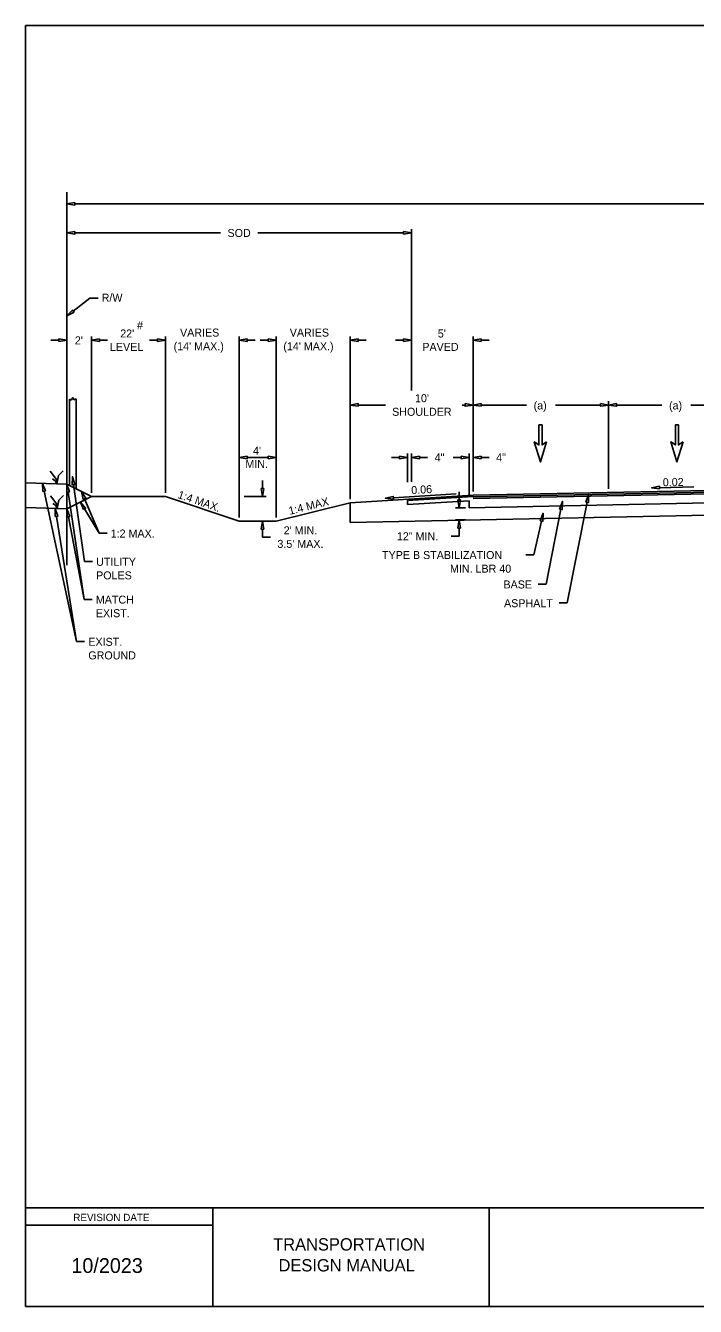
# Model space of a CAD drawing. Extents: x -199 to 306, y -163 to 179.
# Drawn here: x -199.1 to -20.6, y -162.5 to 178.7 of the extents above; entities that cross this region are included whole.
import ezdxf

# ---------------------------------------------------------------- set-up
doc = ezdxf.new("R2010")
doc.units = 0
for name, color, linetype in [('Default', 7, 'Continuous'), ('DirArrowsPavt', 7, 'Continuous'), ('SheetBorder_dp', 7, 'Continuous'), ('SheetLines_dp', 7, 'Continuous'), ('TextMinor', 7, 'Continuous')]:
    doc.layers.add(name, color=color, linetype=linetype)

msp = doc.modelspace()

# ---------------------------------------------------------------- linework, layer by layer
at = {"layer": 'Default'}
for p, q in [((-188.1, 34.93), (-188.1, 134.26)), ((-188.1, 129.06), (-188.1, 132.18)), ((-185.96, 131.2), (46.3, 131.2)), ((-188.1, 119.22), (-188.1, 124.48)), ((-185.96, 123.49), (-147.15, 123.49)), ((-98.35, 123.49), (-137.17, 123.49)), ((-96.22, 81.49), (-96.22, 124.48)), ((-181.94, 106.1), (-179.8, 106.1)), ((-181.53, 54.2), (-181.53, 95.86)), ((-181.53, 88.81), (-181.53, 95.86)), ((-161.85, 54.2), (-161.85, 95.86)), ((-161.85, 54.2), (-161.85, 95.86)), ((-142.14, 47.63), (-142.14, 95.86)), ((-132.32, 47.63), (-132.32, 95.86)), ((-112.64, 52.49), (-112.64, 95.86)), ((-96.22, 81.49), (-96.22, 95.86)), ((-79.83, 72.27), (-79.83, 95.86)), ((-190.23, 94.87), (-192.36, 94.87)), ((-179.4, 94.87), (-178.36, 94.87)), ((-179.4, 94.87), (-177.27, 94.87)), ((-163.98, 94.87), (-166.11, 94.87)), ((-163.98, 94.87), (-165.02, 94.87)), ((-140.01, 94.87), (-137.88, 94.87)), ((-134.45, 94.87), (-136.59, 94.87)), ((-110.5, 94.87), (-108.37, 94.87)), ((-98.35, 94.87), (-100.49, 94.87)), ((-77.7, 94.87), (-75.56, 94.87)), ((-187.42, 56.16), (-187.42, 79.19)), ((-187.42, 79.19), (-186.91, 78.88)), ((-186.91, 78.88), (-186.48, 79.6)), ((-186.48, 79.6), (-186.28, 78.99)), ((-186.28, 78.99), (-185.6, 79.2)), ((-185.6, 79.2), (-185.6, 55.24)), ((-112.64, 52.55), (-112.64, 78.58)), ((-79.83, 54.52), (-79.83, 78.58)), ((-79.83, 54.52), (-79.83, 78.58)), ((-43.74, 55.24), (-43.74, 78.58)), ((-110.5, 77.59), (-103.17, 77.59)), ((-81.96, 77.59), (-82.73, 77.59)), ((-77.7, 77.59), (-65.64, 77.59)), ((-45.87, 77.59), (-57.92, 77.59)), ((-41.61, 77.59), (-29.56, 77.59)), ((-9.78, 77.59), (-21.83, 77.59)), ((-142.14, 47.63), (-142.14, 64.63)), ((-134.45, 63.65), (-140.01, 63.65)), ((-132.32, 47.63), (-132.32, 64.63)), ((-99.46, 63.65), (-101.59, 63.65)), ((-97.32, 57.06), (-97.32, 64.63)), ((-96.22, 57.1), (-96.22, 64.63)), ((-94.09, 63.65), (-91.96, 63.65)), ((-83.04, 63.65), (-85.18, 63.65)), ((-80.91, 53.04), (-80.91, 64.63)), ((-79.83, 54.52), (-79.83, 64.63)), ((-77.7, 63.65), (-75.56, 63.65)), ((-190.9, 57.78), (-192.52, 59.99)), ((-190.78, 56.58), (-190.3, 58.78)), ((-190.3, 58.78), (-189.09, 60.04)), ((-188.1, 56.49), (-199.09, 56.84)), ((-191.2, 57.43), (-191.9, 57.96)), ((-190.78, 56.58), (-191.2, 57.43)), ((-190.78, 56.58), (-190.9, 57.78)), ((-181.53, 53.21), (-188.1, 56.49)), ((-135.97, 55.34), (-135.97, 57.48)), ((-7.65, 54.98), (-79.83, 53.54)), ((-190.8, 51.22), (-192.42, 53.42)), ((-191.1, 50.87), (-191.8, 51.39)), ((-190.69, 50.01), (-190.8, 51.22)), ((-190.69, 50.01), (-190.2, 52.21)), ((-190.2, 52.21), (-188.99, 53.48)), ((-181.53, 53.21), (-188.1, 49.93)), ((-161.85, 53.21), (-181.53, 53.21)), ((-142.16, 46.65), (-161.85, 53.21)), ((-140.86, 53.21), (-134.99, 53.21)), ((-112.64, 51.57), (-132.32, 46.65)), ((-79.83, 53.54), (-112.64, 51.57)), ((-112.64, 51.57), (-112.64, 46.32)), ((-79.81, 53.21), (-97.32, 52.16)), ((-97.32, 51.07), (-97.32, 52.16)), ((-80.91, 52.05), (-97.32, 51.07)), ((-79.82, 53.38), (-96.23, 52.39)), ((-83.58, 52.37), (-83.58, 54.5)), ((-80.91, 52.05), (-80.91, 50.24)), ((-80.91, 50.24), (-6.57, 51.72)), ((-6.57, 54.18), (-79.83, 52.72)), ((-188, 49.93), (-199.09, 50.28)), ((-190.69, 50.01), (-191.1, 50.87)), ((-112.64, 46.32), (12.04, 48.81)), ((-81.9, 50.24), (-84.57, 50.24)), ((-132.32, 46.65), (-142.16, 46.65)), ((-138.56, 46.65), (-134.99, 46.65)), ((-135.97, 44.52), (-135.97, 42.38)), ((-81.9, 46.96), (-84.57, 46.96)), ((-83.58, 44.82), (-83.58, 42.69)), ((-179.53, 43.41), (-177.4, 43.41)), ((-135.97, 42.38), (-133.84, 42.38)), ((-83.58, 42.69), (-85.71, 42.69)), ((-63.62, 37.69), (-65.75, 37.69)), ((-183.43, 35.87), (-181.3, 35.87)), ((-60.38, 29.85), (-62.51, 29.85)), ((-183.5, 25.81), (-181.37, 25.81)), ((-54.74, 24.85), (-56.88, 24.85)), ((-185.5, 14.58), (-183.37, 14.58))]:
    msp.add_line(p, q, dxfattribs=at)
for points in [[(-185.96, 131.55), (-185.96, 130.84), (-188.1, 131.2)], [(-185.96, 123.85), (-185.96, 123.14), (-188.1, 123.49)], [(-98.35, 123.85), (-98.35, 123.14), (-96.22, 123.49)], [(-186.19, 102.34), (-188.1, 101.32), (-186.63, 102.9)], [(-190.23, 95.23), (-190.23, 94.52), (-188.1, 94.87)], [(-179.4, 95.23), (-179.4, 94.52), (-181.53, 94.87)], [(-179.4, 95.23), (-179.4, 94.52), (-181.53, 94.87)], [(-163.98, 95.23), (-163.98, 94.52), (-161.85, 94.87)], [(-163.98, 95.23), (-163.98, 94.52), (-161.85, 94.87)], [(-140.01, 95.23), (-140.01, 94.52), (-142.14, 94.87)], [(-134.45, 95.23), (-134.45, 94.52), (-132.32, 94.87)], [(-110.5, 95.23), (-110.5, 94.52), (-112.64, 94.87)], [(-98.35, 95.23), (-98.35, 94.52), (-96.22, 94.87)], [(-77.7, 95.23), (-77.7, 94.52), (-79.83, 94.87)], [(-110.5, 77.95), (-110.5, 77.24), (-112.64, 77.59)], [(-81.96, 77.95), (-81.96, 77.24), (-79.83, 77.59)], [(-77.7, 77.95), (-77.7, 77.24), (-79.83, 77.59)], [(-45.87, 77.95), (-45.87, 77.24), (-43.74, 77.59)], [(-41.61, 77.95), (-41.61, 77.24), (-43.74, 77.59)], [(-140.01, 64), (-140.01, 63.29), (-142.14, 63.65)], [(-134.45, 64), (-134.45, 63.29), (-132.32, 63.65)], [(-99.46, 64), (-99.46, 63.29), (-97.32, 63.65)], [(-94.09, 64), (-94.09, 63.29), (-96.22, 63.65)], [(-83.04, 64), (-83.04, 63.29), (-80.91, 63.65)], [(-77.7, 64), (-77.7, 63.29), (-79.83, 63.65)], [(-186.66, 56.33), (-186.6, 58.49), (-185.95, 56.43)], [(-194.5, 54.54), (-194.6, 56.7), (-193.8, 54.69)], [(-188.13, 54.33), (-188.1, 56.49), (-187.43, 54.44)], [(-136.33, 55.34), (-135.61, 55.34), (-135.97, 53.21)], [(-30.13, 55.22), (-32.27, 55.53), (-30.14, 55.93)], [(-183.7, 49.72), (-184.49, 51.73), (-183.09, 50.08)], [(-183.73, 52.46), (-184.23, 54.56), (-183.07, 52.73)], [(-101.06, 52.52), (-103.21, 52.73), (-101.1, 53.23)], [(-83.94, 52.37), (-83.23, 52.37), (-83.58, 50.24)], [(-56.78, 49.87), (-56.02, 51.89), (-56.08, 49.73)], [(-49.83, 51.75), (-49.07, 53.77), (-49.13, 51.61)], [(-191.19, 47.87), (-191.18, 50.03), (-190.49, 47.98)], [(-188.05, 47.77), (-188.1, 49.93), (-187.35, 47.9)], [(-61.99, 46.74), (-61.19, 48.75), (-61.3, 46.59)], [(-136.33, 44.52), (-135.61, 44.52), (-135.97, 46.65)], [(-83.94, 44.82), (-83.23, 44.82), (-83.58, 46.96)]]:
    msp.add_lwpolyline(points, close=True, dxfattribs=at)
for points in [[(-186.41, 102.62), (-181.94, 106.1)], [(-194.15, 54.61), (-185.5, 14.58)], [(-186.31, 56.38), (-183.43, 35.87)], [(-30.14, 55.57), (-21.01, 55.75)], [(-187.78, 54.38), (-183.5, 25.81)], [(-183.4, 52.59), (-179.53, 43.41)], [(-101.08, 52.87), (-84.4, 53.96)], [(-7.65, 54.57), (-79.83, 53.13)], [(-49.48, 51.68), (-54.74, 24.85)], [(-190.84, 47.92), (-185.5, 14.58)], [(-187.7, 47.84), (-183.5, 25.81)], [(-183.4, 49.9), (-179.53, 43.41)], [(-56.43, 49.8), (-60.38, 29.85)], [(-61.65, 46.67), (-63.62, 37.69)]]:
    msp.add_lwpolyline(points, dxfattribs=at)
at = {"layer": 'DirArrowsPavt'}
for p, q in [((-61.48, 72.28), (-62.3, 72.28)), ((-62.3, 72.28), (-62.3, 66.95)), ((-61.48, 66.95), (-61.48, 72.28)), ((-25.12, 72.28), (-25.94, 72.28)), ((-25.94, 72.28), (-25.94, 66.95)), ((-25.12, 66.95), (-25.12, 72.28)), ((-62.3, 66.95), (-63.53, 67.77)), ((-63.53, 67.77), (-61.89, 62.44)), ((-61.89, 62.44), (-60.25, 67.77)), ((-60.25, 67.77), (-61.48, 66.95)), ((-25.94, 66.95), (-27.17, 67.77)), ((-27.17, 67.77), (-25.53, 62.44)), ((-25.53, 62.44), (-23.89, 67.77)), ((-23.89, 67.77), (-25.12, 66.95))]:
    msp.add_line(p, q, dxfattribs=at)
for points in [[(-60.25, 67.77), (-61.48, 66.95), (-61.48, 72.28), (-62.3, 72.28), (-62.3, 66.95), (-63.53, 67.77), (-61.89, 62.44), (-60.25, 67.77), (-60.25, 67.77)], [(-23.89, 67.77), (-25.12, 66.95), (-25.12, 72.28), (-25.94, 72.28), (-25.94, 66.95), (-27.17, 67.77), (-25.53, 62.44), (-23.89, 67.77), (-23.89, 67.77)]]:
    msp.add_lwpolyline(points, dxfattribs=at)
at = {"layer": 'SheetBorder_dp'}
for p, q in [((-199.09, 178.67), (-199.09, -162.54)), ((-199.09, 178.67), (306.16, 178.67)), ((-199.09, -136.29), (306.16, -136.29)), ((-199.09, -162.54), (306.16, -162.54))]:
    msp.add_line(p, q, dxfattribs=at)
at = {"layer": 'SheetLines_dp'}
for p, q in [((-149.21, -136.29), (-149.21, -162.54)), ((-75.54, -136.29), (-75.54, -162.54)), ((-199.09, -140.89), (-149.21, -140.89))]:
    msp.add_line(p, q, dxfattribs=at)

# ---------------------------------------------------------------- texts
at = {"layer": 'Default'}
for s, height, p in [('SOD', 2.133, (-145.29, 122.36)), ('R/W', 2.133, (-178.82, 105.12)), ('#', 2.13, (-169.4, 97.78)), ("2'", 2.133, (-185.97, 93.74)), ("22'", 2.133, (-173.87, 95.58)), ('VARIES', 2.133, (-157.94, 95.82)), ('VARIES', 2.133, (-128.7, 95.82)), ("5'", 2.133, (-89.25, 95.58)), ('LEVEL', 2.133, (-176.62, 92.01)), ("(14' MAX.)", 2.133, (-159.65, 92.18)), ("(14' MAX.)", 2.133, (-130.41, 92.18)), ('PAVED', 2.133, (-93.37, 92.02)), ("10'", 2.133, (-95.32, 78.34)), ('(a)', 2.133, (-63.71, 76.41)), ('(a)', 2.133, (-27.62, 76.41)), ('SHOULDER', 2.133, (-101.42, 74.72)), ("4'", 2.133, (-138.49, 64.36)), ('MIN.', 2.133, (-140.53, 60.8)), ('4"', 2.133, (-90.09, 62.55)), ('4"', 2.133, (-73.7, 62.55)), ('1:2 MAX.', 2.133, (-176.42, 42.28)), ("2' MIN.", 2.133, (-130.32, 43.13)), ("3.5' MAX.", 2.133, (-131.99, 39.53)), ('12" MIN.', 2.133, (-100.15, 41.56)), ('TYPE B STABILIZATION', 2.1325, (-104.11, 36.56)), ('UTILITY', 2.133, (-180.31, 34.76)), ('MIN. LBR 40', 2.1325, (-86.01, 32.93)), ('POLES', 2.133, (-180.31, 31.14)), ('BASE', 2.133, (-71.75, 28.72)), ('MATCH', 2.133, (-180.38, 24.68)), ('ASPHALT', 2.133, (-71.6, 23.72)), ('EXIST.', 2.133, (-180.38, 21.06)), ('EXIST.', 2.133, (-182.38, 13.44)), ('GROUND', 2.133, (-182.38, 9.82))]:
    msp.add_text(s, height=height, dxfattribs=at).set_placement(p)
for s, rotation, p in [('0.02', 1.1458, (-29.27, 55.93)), ('1:4 MAX.', 341.1252, (-158.72, 52.86)), ('0.06', 3.4336, (-96.26, 53.83)), ('1:4 MAX', 14.0362, (-128.71, 48.31))]:
    msp.add_text(s, height=2.133, rotation=rotation, dxfattribs=at).set_placement(p)
at = {"layer": 'TextMinor'}
for s, height, p in [('REVISION DATE', 1.9685, (-186.39, -139.82)), ('TRANSPORTATION', 3.2808, (-133.13, -147.66)), ('10/2023', 3.937, (-186.89, -153.63)), ('DESIGN MANUAL', 3.2808, (-131.7, -153.23))]:
    msp.add_text(s, height=height, dxfattribs=at).set_placement(p)

doc.saveas('drawing.dxf')
